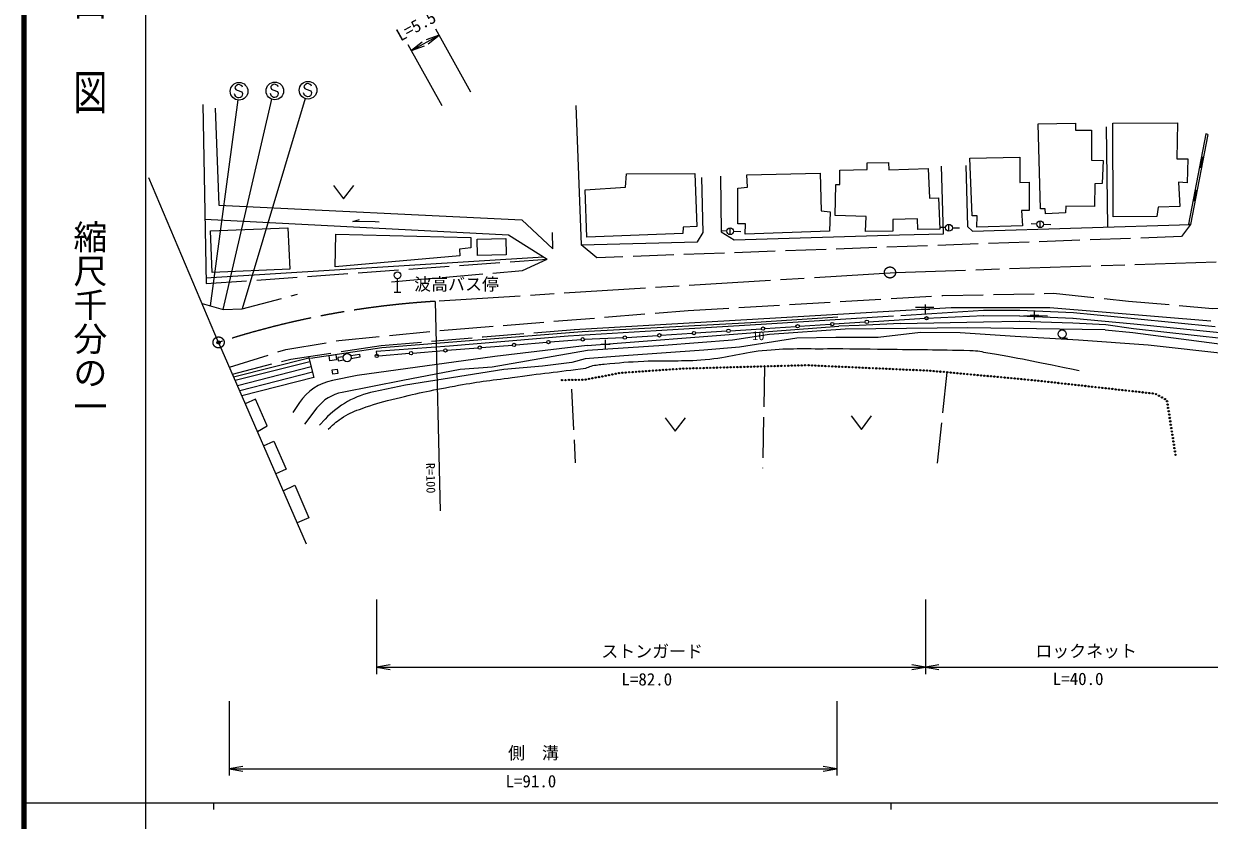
# Model space of a CAD drawing. Units: millimetres, scale not verified. Extents: x 40000 to 680000, y 20000 to 380000.
# Drawn here: x 40000 to 215004, y 202409 to 319982 of the extents above; entities that cross this region are included whole.
import ezdxf
from ezdxf.enums import TextEntityAlignment as Align

# ---------------------------------------------------------------- set-up
doc = ezdxf.new("R2010")
doc.units = ezdxf.units.MM
doc.header["$LTSCALE"] = 1000
doc.header["$PDMODE"] = 32
doc.header["$PDSIZE"] = 500
doc.linetypes.add('CHAIN', pattern=[18.5, 12, -1.5, 3.5, -1.5])
doc.linetypes.add('DASHED', pattern=[7.5, 6, -1.5])
for name, color, linetype, lineweight in [('M-BMK', 2, 'CHAIN', 13), ('M-BMK-OTRS', 5, 'Continuous', 25), ('M-STR-HTXT', 7, 'Continuous', 13), ('M-STR-STRC', 7, 'Continuous', 25), ('M-TTL', 2, 'Continuous', 140), ('M-TTL-BAND', 7, 'Continuous', 25), ('M-WORK', 1, 'Continuous', 13)]:
    doc.layers.add(name, color=color, linetype=linetype, lineweight=lineweight)
doc.layers.add('M-OTRS', color=6, linetype='Continuous')
doc.styles.add('@ＭＳ ゴシック', font='')
doc.styles.add('ＭＳ ゴシック', font='')
doc.styles.get('@ＭＳ ゴシック').set_extended_font_data('@MS Gothic')
doc.styles.get('ＭＳ ゴシック').set_extended_font_data('MS Gothic')

# ---------------------------------------------------------------- blocks, each defined once
blk = doc.blocks.new('plus')
at = {"color": 0, "linetype": 'Continuous', "lineweight": -2}
for p, q in [((-1.25, 0), (1.25, 0)), ((0, -1.25), (0, 1.25))]:
    blk.add_line(p, q, dxfattribs=at)
blk = doc.blocks.new('open_arrow')
at = {"color": 0, "linetype": 'Continuous', "lineweight": -2}
blk.add_lwpolyline([(7.5, 1.25), (0, 0), (7.5, -1.25)], dxfattribs=at)

msp = doc.modelspace()

# ---------------------------------------------------------------- linework, layer by layer
at = {"layer": 'M-BMK'}
for p, q in [((216019, 284807), (168690, 283230)), ((168690, 283230), (100712, 279002))]:
    msp.add_line(p, q, dxfattribs=at)
for centre, radius in [((167871, 283265), 819), ((68766, 272937), 817)]:
    msp.add_circle(centre, radius, dxfattribs=at)
msp.add_arc((108558, 150493), 128748, 93.4939, 108.00318, dxfattribs=at)
at = {"layer": 'M-BMK-OTRS'}
for q in [(58489, 297253), (81703, 243232)]:
    msp.add_line((68766, 272937), q, dxfattribs=at)
at = {"layer": 'M-OTRS'}
msp.add_point((68766, 272937), dxfattribs=at)
at = {"layer": 'M-STR-HTXT'}
for p, q in [((105999, 309882), (100816, 319160)), ((101778, 307876), (96745, 316885)), ((97232, 316012), (101304, 318287)), ((100712, 279002), (101478, 248104)), ((92081, 235000), (92081, 224000)), ((173102, 235000), (173102, 224000)), ((173102, 235000), (173102, 224000)), ((92081, 225000), (173102, 225000)), ((173102, 225000), (218003, 225000)), ((70329, 220000), (70329, 209000)), ((160011, 220000), (160011, 209000)), ((70329, 210000), (160011, 210000))]:
    msp.add_line(p, q, dxfattribs=at)
at = {"layer": 'M-STR-STRC'}
for p, q in [((71197, 310641), (71177, 310494)), ((71177, 310494), (71288, 310257)), ((71364, 310822), (71197, 310641)), ((71288, 310257), (71484, 310161)), ((71535, 310942), (71364, 310822)), ((71484, 310161), (72176, 309916)), ((71751, 310986), (71535, 310942)), ((71901, 310965), (71751, 310986)), ((72089, 310870), (71901, 310965)), ((72232, 310774), (72089, 310870)), ((72176, 309916), (72280, 309692)), ((72276, 310629), (72232, 310774)), ((76475, 310694), (76454, 310547)), ((76454, 310547), (76565, 310309)), ((76642, 310874), (76475, 310694)), ((76565, 310309), (76761, 310214)), ((76812, 310995), (76642, 310874)), ((76761, 310214), (77453, 309969)), ((77028, 311039), (76812, 310995)), ((77179, 311017), (77028, 311039)), ((77366, 310923), (77179, 311017)), ((77509, 310826), (77366, 310923)), ((77453, 309969), (77558, 309745)), ((77554, 310681), (77509, 310826)), ((81365, 309645), (81314, 309788)), ((81382, 310800), (81362, 310652)), ((81362, 310652), (81473, 310415)), ((81550, 310980), (81382, 310800)), ((81473, 310415), (81669, 310319)), ((81720, 311101), (81550, 310980)), ((81669, 310319), (82361, 310075)), ((81936, 311144), (81720, 311101)), ((82086, 311123), (81936, 311144)), ((82274, 311029), (82086, 311123)), ((82417, 310932), (82274, 311029)), ((82361, 310075), (82466, 309850)), ((82461, 310787), (82417, 310932)), ((82466, 309850), (82427, 309555)), ((71590, 308725), (67502, 278363)), ((69436, 277823), (76632, 308838)), ((71180, 309486), (71129, 309629)), ((71289, 309256), (71180, 309486)), ((71423, 309160), (71289, 309256)), ((71613, 309062), (71423, 309160)), ((71770, 309040), (71613, 309062)), ((71987, 309078), (71770, 309040)), ((72150, 309203), (71987, 309078)), ((72242, 309396), (72150, 309203)), ((72280, 309692), (72242, 309396)), ((81526, 308948), (72250, 277893)), ((76457, 309539), (76406, 309682)), ((76566, 309308), (76457, 309539)), ((76700, 309213), (76566, 309308)), ((76891, 309115), (76700, 309213)), ((77047, 309093), (76891, 309115)), ((77265, 309130), (77047, 309093)), ((77427, 309255), (77265, 309130)), ((77519, 309449), (77427, 309255)), ((77558, 309745), (77519, 309449)), ((81474, 309414), (81365, 309645)), ((81608, 309318), (81474, 309414)), ((81798, 309221), (81608, 309318)), ((81955, 309199), (81798, 309221)), ((82173, 309236), (81955, 309199)), ((82335, 309361), (82173, 309236)), ((82427, 309555), (82335, 309361)), ((144287, 274671), (148891, 274971)), ((149390, 275004), (153994, 275303)), ((154493, 275336), (159097, 275636)), ((159596, 275668), (164200, 275968)), ((164699, 275999), (173028, 276498)), ((117702, 273007), (122271, 273375)), ((122770, 273406), (128479, 273647)), ((128979, 273674), (133583, 273974)), ((134081, 274007), (138685, 274306)), ((139184, 274339), (143788, 274639)), ((92362, 270966), (96932, 271334)), ((97430, 271374), (101999, 271742)), ((102498, 271782), (107067, 272151)), ((107566, 272191), (112135, 272559)), ((112634, 272599), (117203, 272967))]:
    msp.add_line(p, q, dxfattribs=at)
for centre, radius in [((71792, 310009), 1300), ((77069, 310062), 1300), ((81977, 310167), 1300), ((173277, 276513), 250), ((144038, 274655), 250), ((149141, 274987), 250), ((154244, 275320), 250), ((159347, 275652), 250), ((164450, 275984), 250), ((117453, 272987), 250), ((122521, 273396), 250), ((128729, 273658), 250), ((133832, 273990), 250), ((138935, 274323), 250), ((97181, 271354), 250), ((102249, 271762), 250), ((107317, 272171), 250), ((112385, 272579), 250), ((92113, 270946), 250)]:
    msp.add_circle(centre, radius, dxfattribs=at)
at = {"layer": 'M-TTL'}
msp.add_line((40000, 380000), (40000, 20000), dxfattribs=at)
at = {"layer": 'M-TTL-BAND'}
for p, q in [((58000, 370000), (58000, 20000)), ((40000, 205000), (579000, 205000)), ((68000, 205000), (68000, 204000)), ((168000, 205000), (168000, 204000))]:
    msp.add_line(p, q, dxfattribs=at)
at = {"layer": 'M-WORK'}
for p, q in [((66438, 308072), (66909, 281618)), ((68277, 307500), (68804, 293181)), ((121509, 307931), (122300, 287350)), ((189763, 305185), (195251, 305279)), ((190091, 292637), (189763, 305185)), ((195251, 305279), (195251, 304247)), ((200026, 289978), (199846, 304776)), ((200786, 305279), (210309, 305349)), ((200810, 291488), (200786, 305279)), ((210309, 305349), (210192, 300025)), ((195251, 304247), (197597, 304270)), ((197597, 304270), (197620, 299837)), ((214504, 303708), (211936, 290409)), ((214798, 303651), (212230, 290352)), ((214798, 303651), (214504, 303708)), ((164502, 299462), (167669, 299509)), ((164526, 298477), (164502, 299462)), ((167669, 299509), (167716, 298430)), ((179654, 300142), (187019, 300283)), ((179982, 291605), (179654, 300142)), ((187019, 300283), (187042, 296530)), ((197620, 299837), (199332, 299790)), ((199332, 299790), (199215, 296390)), ((210192, 300025), (211833, 300048)), ((211833, 300048), (211740, 296483)), ((213899, 300260), (213615, 298787)), ((213958, 300248), (213674, 298776)), ((214017, 300237), (213732, 298764)), ((214076, 300226), (213791, 298753)), ((214135, 300214), (213840, 300271)), ((128828, 295833), (128987, 297838)), ((128987, 297838), (139066, 297891)), ((139066, 297891), (139383, 290028)), ((146747, 297656), (157560, 297938)), ((146818, 295850), (146747, 297656)), ((157560, 297938), (157724, 292355)), ((160445, 298383), (164526, 298477)), ((160445, 296272), (160445, 298383)), ((167716, 298430), (173509, 298618)), ((173509, 298618), (173720, 294255)), ((175747, 288980), (175465, 298972)), ((179054, 299077), (179300, 290071)), ((213556, 298798), (213850, 298741)), ((85708, 296118), (87208, 294118)), ((87208, 294118), (88708, 296118)), ((122865, 295463), (128828, 295833)), ((140296, 289144), (140084, 297271)), ((142829, 297482), (142934, 289250)), ((145434, 295733), (146818, 295850)), ((159765, 291652), (159858, 296272)), ((159858, 296272), (160445, 296272)), ((187042, 296530), (188402, 296577)), ((188402, 296577), (188402, 292426)), ((198113, 296366), (198042, 293012)), ((199215, 296390), (198113, 296366)), ((211740, 296483), (210473, 296577)), ((210473, 296577), (210661, 292989)), ((123129, 288497), (122865, 295463)), ((145411, 290456), (145434, 295733)), ((173720, 294255), (175010, 294279)), ((175010, 294279), (175221, 289635)), ((212951, 295350), (212667, 293878)), ((213010, 295339), (212725, 293866)), ((213069, 295328), (212784, 293855)), ((213128, 295316), (212843, 293843)), ((213187, 295305), (212892, 295362)), ((68804, 293181), (113520, 291035)), ((157724, 292355), (159061, 292191)), ((188402, 292426), (187300, 292426)), ((187300, 292426), (187417, 290127)), ((190795, 292660), (190091, 292637)), ((190818, 291910), (190795, 292660)), ((193820, 293036), (193797, 292051)), ((198042, 293012), (193820, 293036)), ((207447, 292895), (207283, 291511)), ((210661, 292989), (207447, 292895)), ((212608, 293889), (212902, 293832)), ((66740, 291134), (111559, 288810)), ((88568, 290787), (89575, 291066)), ((91899, 290717), (88568, 290787)), ((92485, 290694), (91899, 290717)), ((113520, 291035), (118094, 286743)), ((159061, 292191), (158920, 289353)), ((164362, 291511), (159765, 291652)), ((164268, 289330), (164362, 291511)), ((171914, 291206), (168279, 291089)), ((168279, 291089), (168302, 289353)), ((171961, 289588), (171914, 291206)), ((180733, 291628), (179982, 291605)), ((180686, 289963), (180733, 291628)), ((190043, 289888), (190043, 290888)), ((193797, 292051), (190818, 291910)), ((207283, 291511), (200810, 291488)), ((85977, 284117), (86083, 288919)), ((86083, 288919), (105978, 288444)), ((111559, 288810), (117258, 285221)), ((118094, 286743), (118058, 289170)), ((137272, 289025), (123129, 288497)), ((137325, 289975), (137272, 289025)), ((139383, 290028), (137325, 289975)), ((139451, 287772), (140296, 289144)), ((143807, 289374), (142933, 289400)), ((142934, 289250), (144887, 288089)), ((144277, 288849), (144277, 289849)), ((144773, 289343), (145831, 289328)), ((144887, 288089), (169262, 288804)), ((146536, 290432), (145411, 290456)), ((146513, 288931), (146536, 290432)), ((158920, 289353), (146513, 288931)), ((168302, 289353), (164268, 289330)), ((169262, 288804), (175747, 288980)), ((175221, 289635), (171961, 289588)), ((176110, 289890), (175236, 289917)), ((176580, 289366), (176580, 290366)), ((177076, 289860), (178134, 289844)), ((179300, 290071), (180074, 289367)), ((180074, 289367), (212230, 290352)), ((187417, 290127), (180686, 289963)), ((189573, 290412), (188699, 290439)), ((190539, 290382), (191597, 290366)), ((212230, 290352), (211936, 290409)), ((105978, 288444), (105978, 286914)), ((122300, 287350), (139451, 287772)), ((66894, 282477), (116711, 285565)), ((104395, 285700), (85977, 284117)), ((105978, 286914), (104342, 286703)), ((104342, 286703), (104395, 285700)), ((95174, 280347), (95174, 282347)), ((94674, 280347), (95674, 280347)), ((121233, 274842), (150977, 276586)), ((147317, 275898), (160170, 276712)), ((168398, 276794), (148861, 275598)), ((150977, 276586), (176917, 278088)), ((169476, 276936), (181672, 277710)), ((171657, 278139), (174331, 278154)), ((173277, 276513), (181723, 276911)), ((176917, 278088), (191450, 278076)), ((181669, 276910), (187040, 276886)), ((181672, 277710), (187043, 277686)), ((187008, 276887), (194912, 276535)), ((187043, 277686), (194948, 277334)), ((187610, 276936), (191099, 276845)), ((191450, 278076), (215210, 276129)), ((194873, 276538), (203879, 275694)), ((194948, 277334), (203954, 276490)), ((122436, 274550), (147317, 275898)), ((148861, 275598), (133357, 274659)), ((147324, 274350), (160300, 275324)), ((161276, 274882), (150088, 274108)), ((163342, 275461), (160300, 275324)), ((179375, 275109), (161276, 274882)), ((169407, 275735), (163342, 275461)), ((169407, 275735), (181665, 275996)), ((199655, 274781), (179375, 275109)), ((181665, 275996), (187036, 276086)), ((186972, 276088), (194876, 275833)), ((194876, 275833), (199711, 275603)), ((199655, 274781), (203710, 274411)), ((199711, 275603), (203797, 275005)), ((203797, 275005), (217241, 273532)), ((203873, 275694), (216557, 274406)), ((203954, 276490), (215874, 275279)), ((92852, 272173), (122436, 274550)), ((120387, 273885), (102843, 272384)), ((133357, 274659), (120387, 273885)), ((123148, 272476), (147324, 274350)), ((144647, 273264), (134491, 272466)), ((150088, 274108), (144647, 273264)), ((154118, 273568), (145651, 272254)), ((159888, 273662), (154118, 273568)), ((166127, 273685), (159888, 273662)), ((172389, 274389), (166127, 273685)), ((178253, 274342), (172389, 274389)), ((186345, 273826), (178253, 274342)), ((195679, 273263), (186345, 273826)), ((193285, 273575), (194085, 273575)), ((205976, 272536), (195679, 273263)), ((203731, 274409), (218003, 272558)), ((82313, 270609), (92852, 272173)), ((102843, 272384), (92031, 271610)), ((92031, 271610), (92113, 270946)), ((123233, 271739), (109160, 269277)), ((123148, 272476), (109535, 270848)), ((134491, 272466), (123233, 271739)), ((140374, 271785), (128600, 270941)), ((145651, 272254), (140374, 271785)), ((217891, 271183), (205976, 272536)), ((82103, 270635), (70990, 267831)), ((71199, 267350), (82227, 270134)), ((82043, 270881), (82809, 267774)), ((87147, 270825), (86359, 270697)), ((86359, 270697), (86422, 270238)), ((86422, 270238), (87242, 270362)), ((88278, 270989), (89570, 271197)), ((89611, 270780), (88319, 270520)), ((109535, 270848), (89201, 268057)), ((89570, 271197), (89611, 270780)), ((120907, 269979), (116591, 269440)), ((122901, 270542), (120907, 269979)), ((128600, 270941), (122901, 270542)), ((82409, 269323), (71560, 266522)), ((82609, 268549), (71883, 265779)), ((82809, 267774), (72207, 265036)), ((89201, 268057), (85589, 267330)), ((104422, 268948), (95979, 267307)), ((110868, 268947), (96350, 266625)), ((109160, 269277), (104422, 268948)), ((116591, 269440), (110868, 268947)), ((95979, 267307), (86996, 265571)), ((96350, 266625), (91706, 265664)), ((80696, 264049), (79725, 262592)), ((83283, 263269), (81461, 260880)), ((84496, 261627), (83661, 260738)), ((134666, 261824), (136166, 259824)), ((136166, 259824), (137666, 261824)), ((162160, 262087), (163660, 260087)), ((163660, 260087), (165160, 262087))]:
    msp.add_line(p, q, dxfattribs=at)
at = {"layer": 'M-WORK', "linetype": 'DASHED'}
for p, q in [((66909, 281618), (117258, 285221)), ((149342, 269410), (149066, 254376)), ((176245, 268538), (174795, 254822)), ((120874, 266033), (121390, 255174))]:
    msp.add_line(p, q, dxfattribs=at)
at = {"layer": 'M-WORK'}
for points in [[(67560, 289394), (79011, 289869), (79266, 283739), (67814, 283264)], [(106928, 288181), (111150, 288286), (111210, 285864), (106988, 285758)], [(85090, 271022), (86079, 271168), (86194, 270390), (85206, 270243)], [(85549, 268898), (86251, 269009), (86353, 268368), (85651, 268257)]]:
    msp.add_lwpolyline(points, close=True, dxfattribs=at)
at = {"layer": 'M-WORK', "linetype": 'DASHED'}
for points in [[(212230, 290352), (210893, 288558), (124575, 285444), (122300, 287350)], [(94306, 281895), (113632, 283561), (117258, 285221)], [(70357, 269284), (78706, 271902), (86516, 273221), (103298, 274857), (138075, 277654), (175649, 279870), (192008, 280187), (203090, 279026), (215492, 277970), (222194, 278129), (264201, 282614), (265203, 281242)], [(66332, 278690), (69436, 277823), (72250, 277893), (80412, 280075)], [(70795, 268277), (79418, 270493), (92740, 272463), (107821, 273776), (121401, 274855)], [(74488, 259797), (75944, 260608), (74208, 264549), (72710, 263880)], [(75414, 257671), (76929, 258357), (78735, 254229), (77212, 253542)], [(78301, 251041), (80025, 251860), (82066, 247052), (80351, 246336)]]:
    msp.add_lwpolyline(points, dxfattribs=at)
at = {"layer": 'M-WORK'}
for centre, radius in [((190043, 290388), 500), ((144277, 289349), 500), ((176580, 289866), 500), ((95174, 282847), 500), ((193285, 274175), 600), ((87742, 270705), 606), ((149349, 269410), 100), ((149849, 269424), 100), ((150349, 269437), 100), ((150849, 269449), 100), ((151349, 269462), 100), ((151849, 269475), 100), ((152348, 269488), 100), ((152848, 269501), 100), ((153348, 269514), 100), ((153848, 269527), 100), ((154348, 269540), 100), ((154848, 269553), 100), ((155347, 269566), 100), ((155847, 269561), 100), ((156347, 269539), 100), ((156846, 269517), 100), ((157346, 269495), 100), ((157845, 269472), 100), ((158345, 269450), 100), ((158844, 269428), 100), ((124444, 267741), 100), ((124934, 267837), 100), ((125425, 267933), 100), ((125915, 268030), 100), ((126406, 268126), 100), ((126897, 268222), 100), ((127387, 268319), 100), ((127878, 268415), 100), ((128375, 268460), 100), ((128874, 268495), 100), ((129373, 268529), 100), ((129872, 268564), 100), ((130371, 268599), 100), ((130869, 268634), 100), ((131368, 268669), 100), ((131867, 268703), 100), ((132366, 268738), 100), ((132865, 268773), 100), ((133363, 268808), 100), ((133862, 268842), 100), ((134361, 268877), 100), ((134860, 268912), 100), ((135358, 268947), 100), ((135857, 268982), 100), ((136356, 269016), 100), ((136855, 269051), 100), ((137354, 269078), 100), ((137854, 269091), 100), ((138354, 269105), 100), ((138853, 269119), 100), ((139353, 269133), 100), ((139853, 269147), 100), ((140353, 269161), 100), ((140853, 269175), 100), ((141352, 269188), 100), ((141852, 269202), 100), ((142352, 269216), 100), ((142852, 269230), 100), ((143352, 269244), 100), ((143852, 269258), 100), ((144351, 269272), 100), ((144851, 269286), 100), ((145351, 269299), 100), ((145851, 269313), 100), ((146351, 269327), 100), ((146850, 269341), 100), ((147350, 269355), 100), ((147850, 269369), 100), ((148350, 269383), 100), ((148850, 269396), 100), ((159344, 269405), 100), ((159843, 269383), 100), ((160343, 269361), 100), ((160842, 269339), 100), ((161342, 269316), 100), ((161841, 269294), 100), ((162341, 269272), 100), ((162840, 269250), 100), ((163340, 269227), 100), ((163839, 269205), 100), ((164339, 269183), 100), ((164838, 269160), 100), ((165338, 269138), 100), ((165837, 269116), 100), ((166337, 269094), 100), ((166836, 269071), 100), ((167336, 269049), 100), ((167835, 269027), 100), ((168335, 269005), 100), ((168834, 268982), 100), ((169334, 268960), 100), ((169833, 268938), 100), ((170333, 268915), 100), ((170832, 268893), 100), ((171332, 268871), 100), ((171831, 268849), 100), ((172331, 268826), 100), ((172830, 268804), 100), ((173330, 268782), 100), ((173829, 268759), 100), ((174327, 268714), 100), ((174825, 268668), 100), ((175323, 268623), 100), ((175821, 268577), 100), ((176319, 268532), 100), ((176817, 268486), 100), ((177315, 268440), 100), ((177813, 268395), 100), ((178310, 268349), 100), ((178808, 268303), 100), ((179306, 268258), 100), ((179804, 268212), 100), ((180302, 268166), 100), ((180800, 268121), 100), ((181298, 268075), 100), ((181796, 268029), 100), ((182294, 267984), 100), ((182792, 267938), 100), ((183290, 267893), 100), ((183787, 267847), 100), ((184285, 267801), 100), ((184783, 267756), 100), ((185281, 267710), 100), ((185779, 267664), 100), ((119474, 267385), 100), ((119974, 267391), 100), ((120474, 267398), 100), ((120974, 267405), 100), ((121474, 267411), 100), ((121974, 267418), 100), ((122474, 267425), 100), ((122972, 267452), 100), ((123462, 267548), 100), ((123953, 267644), 100), ((186277, 267619), 100), ((186775, 267573), 100), ((187273, 267527), 100), ((187771, 267482), 100), ((188269, 267436), 100), ((188767, 267390), 100), ((189264, 267337), 100), ((189761, 267282), 100), ((190258, 267227), 100), ((190755, 267171), 100), ((191251, 267116), 100), ((191748, 267061), 100), ((192245, 267006), 100), ((192742, 266951), 100), ((193239, 266896), 100), ((193736, 266841), 100), ((194233, 266786), 100), ((194730, 266731), 100), ((195227, 266675), 100), ((195724, 266620), 100), ((196221, 266565), 100), ((196718, 266510), 100), ((197215, 266455), 100), ((197712, 266400), 100), ((198209, 266345), 100), ((198706, 266290), 100), ((199203, 266234), 100), ((199700, 266179), 100), ((200197, 266124), 100), ((200694, 266069), 100), ((201191, 266014), 100), ((201687, 265959), 100), ((202184, 265904), 100), ((202681, 265849), 100), ((203178, 265793), 100), ((203675, 265738), 100), ((204172, 265683), 100), ((204669, 265628), 100), ((205166, 265573), 100), ((205663, 265518), 100), ((206160, 265463), 100), ((206657, 265408), 100), ((207139, 265306), 100), ((207576, 265064), 100), ((208014, 264821), 100), ((208451, 264579), 100), ((208775, 264257), 100), ((208853, 263763), 100), ((208930, 263269), 100), ((209008, 262775), 100), ((209086, 262281), 100), ((209163, 261787), 100), ((209241, 261293), 100), ((209318, 260799), 100), ((209396, 260306), 100), ((209474, 259812), 100), ((209551, 259318), 100), ((209629, 258824), 100), ((209706, 258330), 100), ((209784, 257836), 100), ((209862, 257342), 100), ((209939, 256848), 100), ((210017, 256354), 100)]:
    msp.add_circle(centre, radius, dxfattribs=at)
for centre, radius, start, end in [((87110, 259774), 7708, 101.38146, 146.30993), ((88159, 259549), 6133, 100.93546, 142.66048), ((94485, 252243), 13706, 101.69894, 136.78991)]:
    msp.add_arc(centre, radius, start, end, dxfattribs=at)
msp.add_open_spline([(84940, 260138), (85895, 261030), (86236, 261341), (87191, 261936), (88195, 262563), (88831, 262800), (89943, 263203), (91622, 263811), (92591, 264078), (94321, 264516), (97906, 265424), (99945, 265813), (103578, 266502), (106884, 267130), (108766, 267311), (112100, 267769), (116344, 268351), (118732, 268598), (122983, 269129), (122983, 269129), (122983, 269129), (122983, 269129), (123288, 269257), (123443, 269378), (123764, 269457), (124508, 269640), (124942, 269664), (125703, 269739), (127971, 269963), (129244, 270075), (131520, 270177), (135066, 270335), (137067, 270119), (140605, 270411), (144177, 270706), (146103, 271505), (149674, 271819), (153161, 272125), (155133, 271992), (158633, 272022), (161980, 272050), (163855, 271979), (167202, 271944), (172064, 271892), (174787, 271865), (179648, 271772), (179844, 271768), (179954, 271774), (180149, 271756), (181141, 271664), (181684, 271513), (182666, 271349), (187829, 270492), (189484, 270089), (195816, 268785)], degree=3, knots=[0, 0, 0, 0, 1, 1, 1, 2, 2, 2, 3, 3, 3, 4, 4, 4, 5, 5, 5, 6, 6, 6, 7, 7, 7, 8, 8, 8, 9, 9, 9, 10, 10, 10, 11, 11, 11, 12, 12, 12, 13, 13, 13, 14, 14, 14, 15, 15, 15, 16, 16, 16, 17, 17, 17, 18, 18, 18, 18], dxfattribs=at)

# ---------------------------------------------------------------- block references
at = {"layer": 'M-STR-HTXT', "xscale": 267, "yscale": 267}
for p, rotation in [((101304, 318287), 209.2), ((97232, 316012), 29.2), ((173102, 225000), 180), ((160011, 210000), 180)]:
    msp.add_blockref('open_arrow', p, dxfattribs=dict(at, rotation=rotation))
for p in [(92081, 225000), (173102, 225000), (70329, 210000)]:
    msp.add_blockref('open_arrow', p, dxfattribs=at)
at = {"layer": 'M-WORK', "xscale": 520, "yscale": 520}
for p in [(173102, 277867), (189209, 276984), (125896, 272689)]:
    msp.add_blockref('plus', p, dxfattribs=at)

# ---------------------------------------------------------------- texts
at = {"layer": 'M-STR-HTXT', "style": 'ＭＳ ゴシック'}
msp.add_text('L=5.5', height=1833, rotation=29.192, dxfattribs=at).set_placement((98619, 318377), align=Align.BOTTOM_CENTER)
msp.add_text('R=100', height=1320, rotation=271.206, dxfattribs=at).set_placement((98976, 255133), align=Align.BOTTOM_LEFT)
for s, p in [('ストンガード', (125265, 225889)), ('ロックネット', (189328, 225921)), ('側\u3000溝', (111494, 210882))]:
    msp.add_text(s, height=1833, dxfattribs=at).set_placement(p, align=Align.BOTTOM_LEFT)
for s, p in [('L=82.0', (131977, 221755)), ('L=40.0', (195647, 221819)), ('L=91.0', (114866, 206715))]:
    msp.add_text(s, height=1833, dxfattribs=at).set_placement(p, align=Align.BOTTOM_CENTER)
at = {"layer": 'M-TTL-BAND', "style": '@ＭＳ ゴシック', "width": 1.4}
msp.add_text('平  面  図', height=3666, rotation=270, dxfattribs=at).set_placement((49777, 306475), align=Align.MIDDLE_RIGHT)
at = {"layer": 'M-TTL-BAND', "style": '@ＭＳ ゴシック'}
msp.add_text('縮尺千分の一', height=3666, rotation=270, dxfattribs=at).set_placement((49777, 261030), align=Align.MIDDLE_RIGHT)
at = {"layer": 'M-WORK', "style": 'ＭＳ ゴシック'}
for s, height, p in [('波高バス停', 1833, (97642, 280071)), ('10', 1320, (147551, 272878))]:
    msp.add_text(s, height=height, dxfattribs=at).set_placement(p, align=Align.BOTTOM_LEFT)

doc.saveas('drawing.dxf')
